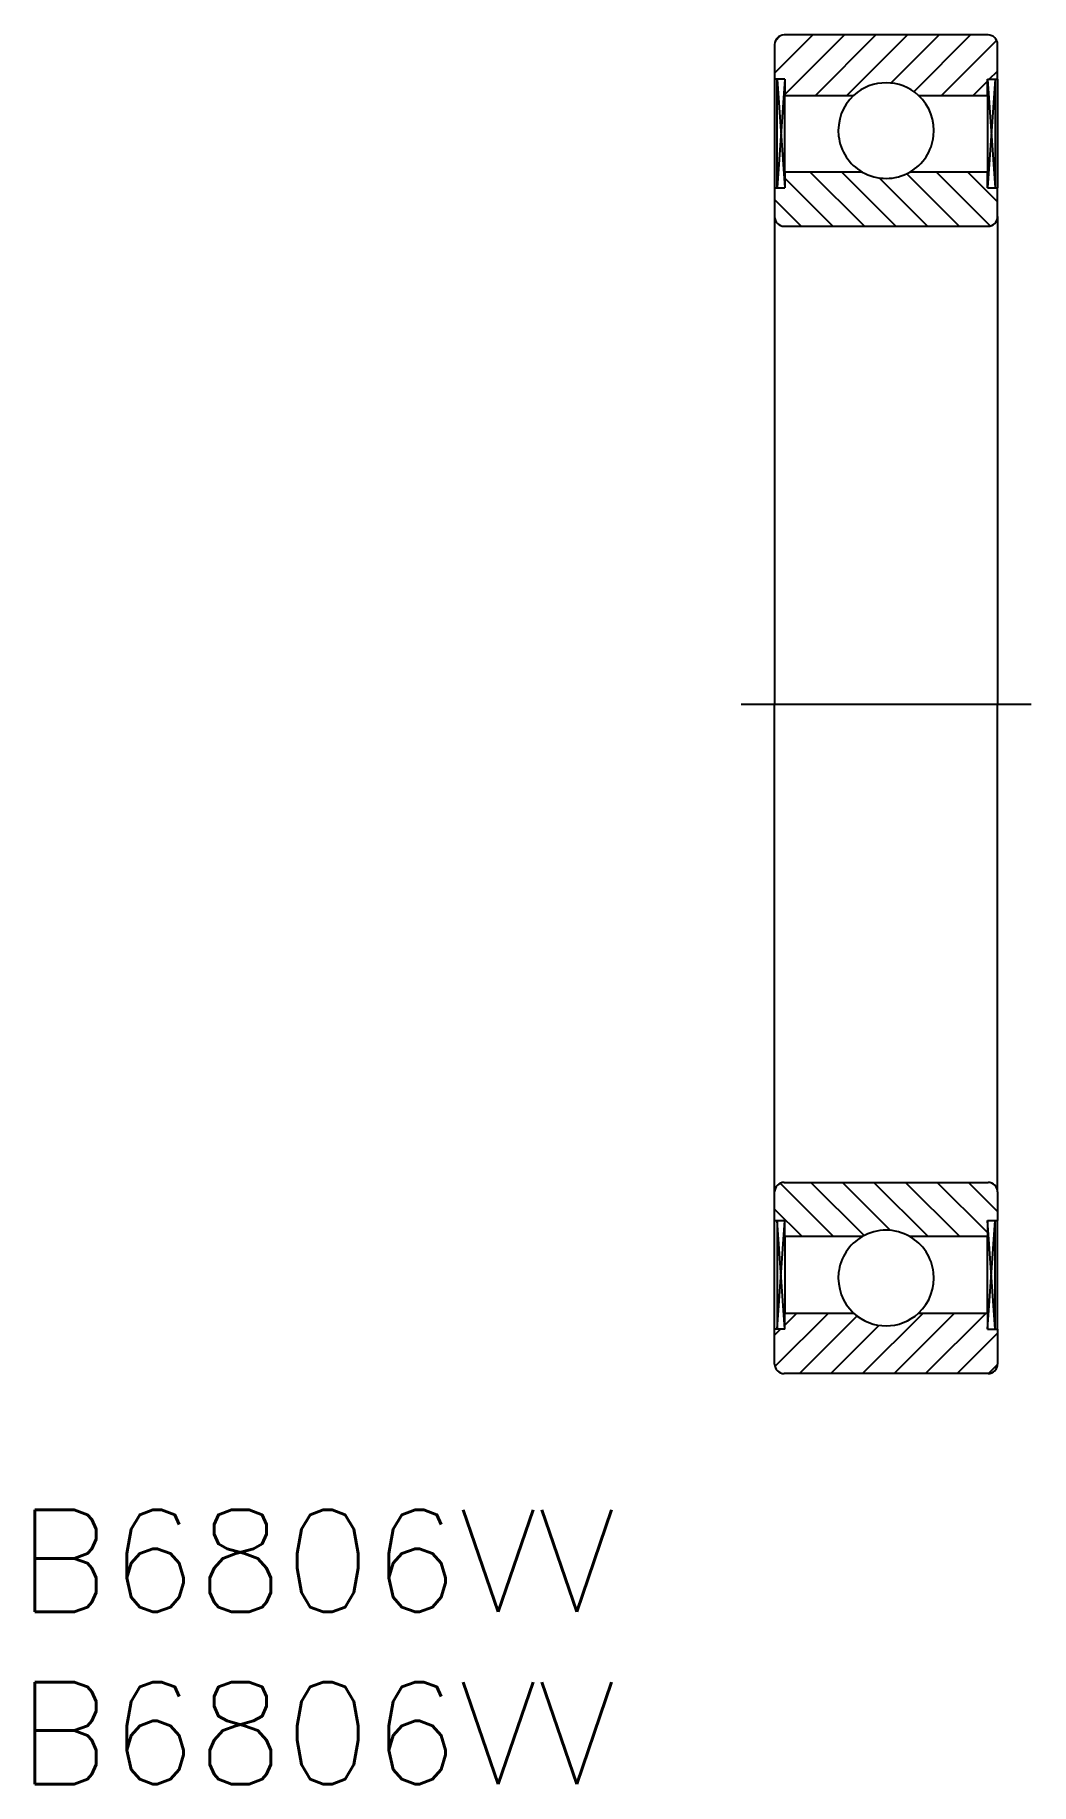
# Model space of a CAD drawing. Extents: x 129.3 to 160.6, y 71.5 to 126.4.
import ezdxf

# ---------------------------------------------------------------- set-up
doc = ezdxf.new("R2010")
doc.units = 0
doc.linetypes.add('CENTER', pattern=[17.5, 13, -1.5, 1.5, -1.5])
doc.linetypes.add('CNS_SOLID', pattern=[0])
doc.layers.get('0').update_dxf_attribs({"linetype": 'CONTINUOUS'})
doc.layers.add('CENTER', color=1, linetype='CENTER')
doc.styles.get("Standard").update_dxf_attribs({"font": 'txt.shx', "bigfont": '@extfont2.shx'})

msp = doc.modelspace()

# ---------------------------------------------------------------- linework, layer by layer
at = {"color": 3, "linetype": 'CONTINUOUS'}
for p, q in [((152.547, 125.191), (153.748, 126.392)), ((152.568, 126.203), (152.736, 126.371)), ((152.869, 124.524), (154.738, 126.392)), ((153.828, 124.492), (155.728, 126.392)), ((154.818, 124.492), (156.718, 126.392)), ((156.194, 124.879), (157.708, 126.392)), ((156.914, 124.609), (158.698, 126.392)), ((157.787, 124.492), (159.516, 126.221)), ((159.287, 125.002), (159.547, 125.262)), ((152.627, 125.002), (152.869, 121.592)), ((152.869, 125.002), (152.627, 121.592)), ((158.777, 124.492), (159.225, 124.94)), ((159.225, 125.002), (159.466, 121.592)), ((159.466, 125.002), (159.225, 121.592)), ((154.376, 120.392), (152.869, 121.9)), ((155.366, 120.392), (153.666, 122.092)), ((156.356, 120.392), (154.656, 122.092)), ((157.346, 120.392), (155.827, 121.912)), ((158.336, 120.392), (156.686, 122.042)), ((159.317, 120.402), (157.626, 122.092)), ((159.547, 121.161), (158.616, 122.092)), ((153.386, 120.392), (152.547, 121.232)), ((154.398, 88.692), (152.724, 90.366)), ((155.359, 88.721), (153.687, 90.392)), ((156.19, 88.88), (154.677, 90.392)), ((157.367, 88.692), (155.667, 90.392)), ((158.357, 88.692), (156.657, 90.392)), ((159.225, 88.815), (157.647, 90.392)), ((159.547, 89.483), (158.637, 90.392)), ((153.408, 88.692), (152.547, 89.553)), ((152.627, 85.782), (152.869, 89.192)), ((152.869, 85.782), (152.627, 89.192)), ((159.225, 85.782), (159.466, 89.192)), ((159.466, 85.782), (159.225, 89.192)), ((152.557, 84.614), (154.236, 86.292)), ((152.869, 85.915), (153.246, 86.292)), ((153.326, 84.392), (155.135, 86.202)), ((155.306, 84.392), (157.206, 86.292)), ((156.296, 84.392), (158.196, 86.292)), ((157.285, 84.392), (159.185, 86.292)), ((152.547, 85.593), (152.736, 85.782)), ((154.316, 84.392), (155.831, 85.908)), ((158.275, 84.392), (159.547, 85.664)), ((159.266, 84.393), (159.546, 84.673))]:
    msp.add_line(p, q, dxfattribs=at)
at = {"color": 7, "linetype": 'CNS_SOLID'}
for p, q in [((159.247, 126.392), (152.847, 126.392)), ((152.547, 126.092), (152.547, 125.002)), ((159.547, 125.002), (159.547, 126.092)), ((152.869, 125.002), (152.547, 125.002)), ((152.547, 125.002), (152.547, 121.592)), ((152.627, 121.592), (152.627, 125.002)), ((152.869, 125.002), (152.869, 124.492)), ((159.225, 124.492), (159.225, 125.002)), ((159.225, 125.002), (159.547, 125.002)), ((159.466, 125.002), (159.466, 121.592)), ((159.547, 125.002), (159.547, 121.592)), ((152.869, 124.492), (155.027, 124.492)), ((152.869, 122.092), (152.869, 124.492)), ((157.067, 124.492), (159.225, 124.492)), ((159.225, 124.492), (159.225, 122.092)), ((155.298, 122.092), (152.869, 122.092)), ((152.869, 122.092), (152.869, 121.592)), ((159.225, 122.092), (156.795, 122.092)), ((159.225, 121.592), (159.225, 122.092)), ((152.547, 121.592), (152.547, 120.692)), ((152.547, 121.592), (152.869, 121.592)), ((159.225, 121.592), (159.547, 121.592)), ((159.547, 120.692), (159.547, 121.592)), ((152.547, 120.692), (152.547, 105.392)), ((152.847, 120.392), (159.247, 120.392)), ((159.547, 120.692), (159.547, 105.392)), ((152.547, 90.092), (152.547, 105.392)), ((159.547, 90.092), (159.547, 105.392)), ((152.547, 89.192), (152.547, 90.092)), ((152.847, 90.392), (159.247, 90.392)), ((159.547, 90.092), (159.547, 89.192)), ((152.547, 85.782), (152.547, 89.192)), ((152.547, 89.192), (152.869, 89.192)), ((152.627, 89.192), (152.627, 85.782)), ((152.869, 88.692), (152.869, 89.192)), ((159.225, 89.192), (159.225, 88.692)), ((159.225, 89.192), (159.547, 89.192)), ((159.466, 85.782), (159.466, 89.192)), ((159.547, 85.782), (159.547, 89.192)), ((155.298, 88.692), (152.869, 88.692)), ((152.869, 88.692), (152.869, 86.292)), ((159.225, 88.692), (156.795, 88.692)), ((159.225, 86.292), (159.225, 88.692)), ((152.869, 86.292), (155.027, 86.292)), ((152.869, 85.782), (152.869, 86.292)), ((157.067, 86.292), (159.225, 86.292)), ((159.225, 86.292), (159.225, 85.782)), ((152.547, 84.692), (152.547, 85.782)), ((152.869, 85.782), (152.547, 85.782)), ((159.225, 85.782), (159.547, 85.782)), ((159.547, 85.782), (159.547, 84.692)), ((159.247, 84.392), (152.847, 84.392))]:
    msp.add_line(p, q, dxfattribs=at)
for centre, radius, start, end in [((152.847, 126.092), 0.3, 90, 180), ((159.247, 126.092), 0.3, 0, 90), ((156.047, 123.392), 1.5, 47.1666, 132.8334), ((156.047, 123.392), 1.5, 132.8334, 240.0736), ((156.047, 123.392), 1.5, 299.9264, 47.1666), ((156.047, 123.392), 1.5, 240.0736, 299.9264), ((152.847, 120.692), 0.3, 180, 270), ((159.247, 120.692), 0.3, 270, 0), ((152.847, 90.092), 0.3, 90, 180), ((159.247, 90.092), 0.3, 0, 90), ((156.047, 87.392), 1.5, 119.9264, 227.1666), ((156.047, 87.392), 1.5, 60.0736, 119.9264), ((156.047, 87.392), 1.5, 312.8334, 60.0736), ((156.047, 87.392), 1.5, 227.1666, 312.8334), ((152.847, 84.692), 0.3, 180, 270), ((159.247, 84.692), 0.3, 270, 0)]:
    msp.add_arc(centre, radius, start, end, dxfattribs=at)
at = {"layer": 'CENTER', "color": 1, "linetype": 'CENTER'}
msp.add_line((151.497, 105.392), (160.597, 105.392), dxfattribs=at)

# ---------------------------------------------------------------- texts
at = {"color": 7, "linetype": 'CONTINUOUS'}
for p in [(128.78, 76.916), (128.78, 71.515)]:
    msp.add_text('B6806VV', height=3.2, dxfattribs=at).set_placement(p)

doc.saveas('drawing.dxf')
